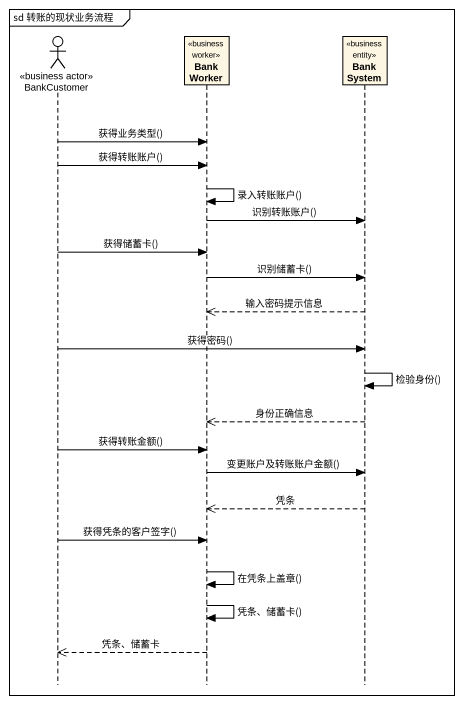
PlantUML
@startuml
mainframe sd 转账的现状业务流程
hide footbox
actor BankCustomer <<business actor>>
participant BankWorker <<business worker>>
participant BankSystem <<business entity>>

BankCustomer -> BankWorker : 获得业务类型()
BankCustomer -> BankWorker : 获得转账账户()
BankWorker -> BankWorker : 录入转账账户()
BankWorker -> BankSystem : 识别转账账户()
BankCustomer -> BankWorker : 获得储蓄卡()
BankWorker -> BankSystem : 识别储蓄卡()
BankSystem -->> BankWorker : 输入密码提示信息
BankCustomer -> BankSystem : 获得密码()
BankSystem -> BankSystem : 检验身份()
BankSystem -->> BankWorker : 身份正确信息
BankCustomer -> BankWorker : 获得转账金额()
BankWorker -> BankSystem : 变更账户及转账账户金额()
BankSystem -->> BankWorker : 凭条
BankCustomer -> BankWorker : 获得凭条的客户签字()
BankWorker -> BankWorker : 在凭条上盖章()
BankWorker -> BankWorker : 凭条、储蓄卡()
BankWorker -->> BankCustomer : 凭条、储蓄卡
@enduml
